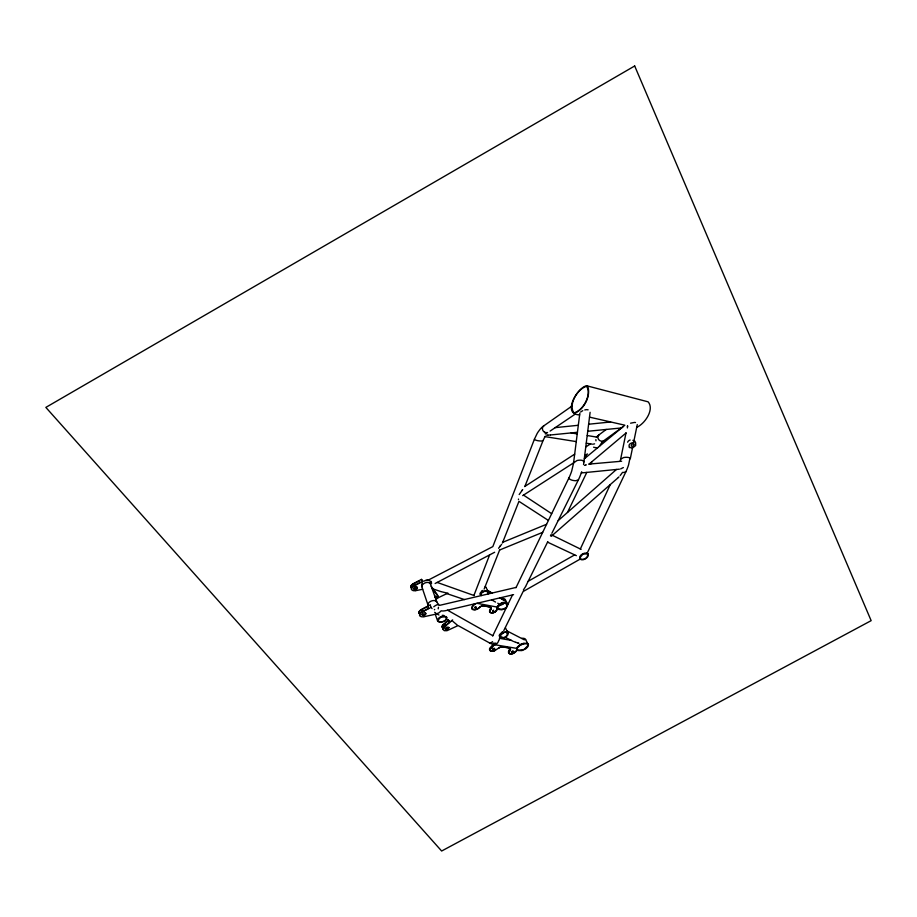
<?xml version="1.0" encoding="UTF-8"?>
<svg xmlns="http://www.w3.org/2000/svg" width="917" height="917" viewBox="0 0 917 917"><rect width="100%" height="100%" fill="white"/><g stroke="black" fill="none" stroke-linecap="round" stroke-linejoin="round"><path stroke-width="1.38" d="M542.692 426.646A19.486 15.646 -27.5 0 0 540.124 429.259L538.073 432.022A32.852 26.238 -27.8 0 0 537.098 433.603L534.439 439.174L535.173 439.919A15.715 12.712 -27.3 0 0 540.422 440.962A9.72 7.852 -27.1 0 0 541.408 441.054L543.07 440.55L524.799 486.595M627.549 425.912L627.503 426.669L627.56 425.82M627.503 426.726L627.388 427.941M448.849 627.778L447.244 629.257L445.249 628.913M583.556 464.61L590.112 412.306M569.033 477.723L569.216 477.333A63.09 50.504 -24.6 0 0 571.738 470.88L573.515 463.383L579.853 413.131M492.544 649.282L494.492 648.365M494.733 648.789L492.807 649.694M573.583 462.879L576.976 460.552A10.568 8.299 -27.6 0 1 580.725 460.185L581.011 460.208A6.751 5.307 -27.8 0 1 583.086 460.724M628.477 465.32L629.99 458.076A3.072 2.384 -29.9 0 0 629.394 457.743A7.645 5.926 -29.7 0 0 627.492 457.342A12.081 9.353 -29.6 0 0 623.526 457.594L620.637 459.211L626.036 432.79M586.593 385.759C577.217 387.433 561.571 414.702 579.636 414.862M511.399 652.021L513.279 651.104M513.509 651.54L511.675 652.423M633.876 441.146L637.269 424.571M630.288 458.775L632.478 448.046L635.653 445.536L635.641 442.602M620.614 459.337L620.144 461.354M517.314 648.101L520.799 644.525L526.312 643.608A3.255 2.361 -21.8 0 1 527.607 644.536A3.164 2.292 -21.8 0 1 527.768 645.717L524.26 649.419L518.793 650.348A3.221 2.327 -21.6 0 1 517.28 648.101M438.486 607.283L438.257 608.303A3.817 2.866 -18.9 0 0 438.257 608.831M628.374 465.63L627.171 468.805A66.941 52.957 -27.4 0 1 625.818 471.877L587.293 552.94M473.906 595.465L489.552 555.06M534.439 439.151L492.83 546.601L428.537 579.968M484.142 589.069L499.685 549.891M502.401 543.059L518.953 501.347L548.423 520.455M543.093 440.515L544.973 436.618M508.614 651.288L509.634 648.938A2.075 1.502 -21.2 0 0 509.749 648.537M435.472 614.493A3.198 2.396 -18.7 0 0 435.564 615.101L437.707 621.21L439.518 622.356L444.974 621.027L446.636 619.124L446.625 617.336M580.335 548.985L610.252 484.635M584.633 458.534L586.513 454.545M446.568 619.284L449.513 620.843M492.704 635.951L512.5 594.927M515.984 587.694L568.998 477.791L569.388 478.972L571.245 479.923A15.635 12.276 -27.7 0 0 572.942 480.416L574.638 480.657A8.861 6.946 -27.4 0 0 575.968 480.691L578.409 479.809L551.896 533.224M567.485 512.454L586.8 472.404M590.892 463.922L592.004 461.618M625.818 471.877L623.629 472.45A11.199 8.677 -29.8 0 1 622.379 472.404M578.478 479.671L578.742 479.121A71.664 57.335 -24.7 0 0 581.687 471.751M499.135 639.974L499.834 637.212M503.731 630.713L523.103 591.557L580.06 559.164C583.67 561.743 591.007 556.069 587.212 552.836M525.647 586.41L547.816 541.626M525.556 586.605L523.378 590.021M599.431 446.27L601.139 443.53A16.38 12.838 -29.8 0 1 601.483 443.083L602.137 442.292M519.194 494.527L522.254 490.194M550.475 535.734L551.197 534.451M621.967 473.172L620.179 475.545M498.561 548.286L500.063 546.314M501.599 544.377L500.258 546.085M522.701 489.586L521.968 490.572M497.713 608.533C514.632 613.118 503.96 592.863 497.644 608.407M499.914 546.498L500.395 545.913M474.364 603.89L472.381 606.263A3.473 2.591 -20.3 0 0 472.14 606.596A2.636 1.972 -20.3 0 0 471.865 608.258L472.129 608.808M475.82 603.638C467.429 608.808 476.164 612.407 480.107 606.802A4.172 3.106 -20.6 0 1 484.05 605.759L489.873 606.928A2.74 2.04 -20.9 0 1 490.469 607.123M497.289 608.773L495.398 611.754L492.612 613.049L495.169 612.075L497.725 609.278L501.92 609.839L506.516 607.306M500.063 634.025L502.837 631.71M493.163 644.376L490.251 647.666A3.909 2.831 -20.6 0 0 489.976 648.01A2.705 1.96 -20.6 0 0 489.609 649.729L489.93 650.382M494.08 645.018L490.882 648.617A2.361 1.719 -20.6 0 0 490.962 651.196L494.274 650.921L498.676 648.09A4.723 3.427 -20.9 0 1 502.825 646.84M515.079 652.136L517.154 649.866M517.005 649.66A3.381 2.442 -21.6 0 0 517.222 649.958C515.801 652.468 511.491 655.368 508.981 653.351M481.116 591.832L481.78 591.213M618.975 476.863L618.287 477.551M474.754 607.352L475.946 606.871M476.267 607.845L475.144 608.28M617.932 477.883L551.232 536.342M492.509 610.733L493.564 610.286M493.896 611.272L492.945 611.662M558.235 520.569L616.476 469.458M580.656 411.974L582.776 410.656M481.792 591.201L482.8 590.41M589.069 464.094L625.99 433.03M448.413 620.236L443.324 624.5A3.278 2.442 -18.9 0 0 442.074 627.113M443.404 624.752L448.654 620.362M444.126 626.769L449.456 622.322L448.745 620.419M444.218 627.033L452.677 619.949M584.37 458.752L624.867 425.201L589.516 417.132M542.933 426.451L571.692 406.265M603.856 440.687L603.409 441.043A10.844 8.517 -29.7 0 0 602.148 442.303M526.14 648.56L521.865 650.6L518.025 650.508A3.748 2.705 -21.6 0 1 517.222 649.958M501.565 632.696L502.401 632.054M596.382 437.214A19.097 15.016 -29.7 0 1 599.168 434.738L606.252 429.454M622.918 426.829L604.016 440.561A2.877 2.281 -29.7 0 1 601.988 441.18A4.642 3.668 -29.7 0 1 600.131 440.733L599.707 440.515A6.385 5.055 -29.8 0 1 598.067 438.28L597.999 438.062A4.608 3.645 -29.7 0 1 597.999 436.503L598.698 435.162A2.35 1.857 -29.6 0 1 599.168 434.738M494.653 552.263L435.128 583.51M477.47 608.808L480.221 606.836A3.92 2.923 -20.6 0 1 483.855 605.873L489.689 607.043A2.189 1.628 -20.9 0 1 490.916 608.842L489.93 611.123A2.327 1.731 -21 0 0 489.919 612.247L489.667 611.696M544.045 425.603L543.047 426.623A4.482 3.622 -27.4 0 0 542.474 429.145A5.846 4.734 -27.5 0 0 544.228 431.93L544.434 432.067M623.365 467.544L620.614 468.931M550.131 431.07L575.532 413.911M524.868 486.434L574.684 454.133M585.825 446.923L590.514 443.874M522.713 495.627L573.583 462.867M584.748 455.68L587.465 453.938M545.145 433.752L547.059 432.732M451.978 620.408L451.405 620.706M528.203 581.263L574.672 554.888M413.097 583.774L421.488 579.395L422.485 580.61M413.177 584.003L419.229 580.839L419.826 582.627L413.75 585.803M413.819 586.02L422.496 581.493M421.316 609.518L430.451 604.75M421.396 609.771L427.803 606.424L428.468 608.429L422.038 611.788M422.118 612.04L431.036 607.386L432.067 608.59M500.327 637.647L504.361 637.613L507.926 634.885L508.098 633.338L505.473 627.858M448.734 627.388L447.634 627.916A5.319 3.955 -18.9 0 1 445.834 628.489A4.86 3.611 -18.9 0 1 445.181 628.581L446.877 627.079L448.803 627.526A1.983 1.479 -18.9 0 1 445.696 628.913M437.592 598.033L447.943 593.116M502.699 542.314L546.578 524.272M499.524 550.051L542.692 532.33M630.587 423.195L634.438 422.439A5.525 4.344 -31.3 0 1 635.504 422.554M423.413 581.183A1.421 1.089 -18.3 0 0 424.502 580.897A5.513 4.207 -18.4 0 1 425.201 580.599L428.331 580.255A4.883 3.725 -18.4 0 1 429.786 580.908L430.245 581.309A4.562 3.485 -18.4 0 1 430.554 584.507M594.594 443.839L593.253 444.16M630.162 440.011L630.059 440.045A3.657 2.854 -30.6 0 0 629.337 440.355A3.175 2.476 -30.6 0 0 628.592 440.871A2.957 2.315 -30.6 0 0 627.641 442.223M586.387 464.85L585.424 465.16M585.298 465.206L584.656 465.389M636.696 427.333C645.19 423.631 654.635 409.097 648.101 401.829L586.857 385.816A2.911 2.373 -30.8 0 1 587.659 386.217C591.419 395.915 583.51 410.495 573.71 413.498M632.432 448.058L629.268 447.301M584.759 409.945L585.78 409.739A6.66 5.353 -29.8 0 1 586.777 409.658L588.118 409.83M434.91 596.577L435.117 596.531A4.849 3.679 -18.7 0 0 435.449 596.428M433.752 606.79A11.405 8.54 -18.8 0 1 437.375 604.624L439.656 605.346L516.122 587.407M445.043 610.791L513.577 594.674M423.952 616.728L436.985 613.92M519.274 645.522L519.607 645.442A7.359 5.353 -21.7 0 0 523.412 643.596M416.983 588.256L414.977 588.657A4.711 3.599 -17.8 0 1 413.991 588.771M415.63 590.686L422.68 589.264M501.244 598.537L501.725 598.48A4.952 3.691 -21.5 0 1 504.396 598.847A3.611 2.694 -21.5 0 1 505.382 599.787M444.149 610.94L442.028 610.963M555.198 427.643L578.329 425.282M588.634 424.227L610.619 421.98M550.624 434.956L577.446 432.297M587.763 431.277L621.566 427.93M581.286 472.954L619.388 469.172M588.932 464.105L621.646 461.217M550.292 434.99L547.953 435.117M427.643 580.002L426.474 580.186A5.811 4.425 -18.4 0 0 425.637 580.427M547.758 435.128L545.947 435.082M442.303 615.307L443.966 615.49M586.318 386.355C577.263 389.221 568.127 404.603 573.893 412.914C583.556 410.564 591.889 393.966 586.616 386.412M446.98 593.047L440.939 591.614M502.803 646.875L509.015 647.803A2.384 1.731 -21.2 0 1 510.414 649.798L509.313 652.136A2.029 1.467 -21.2 0 0 509.795 653.741M544.56 436.549L576.266 441.604M586.284 443.209L592.233 444.149M571.153 432.927L577.24 433.913M587.235 435.541L596.531 437.054M442.957 629.36L444.275 630.678L446.992 630.69L458.087 625.577L489.495 642.92A19.097 13.996 -21.2 0 0 494.756 644.731L516.363 648.319L516.936 649.523L517.291 647.127L519.973 644.651L523.79 643.207L527.034 643.436A3.485 2.522 -21.8 0 1 528.077 644.307L525.647 639.573M499.925 638.392L511.377 640.398M476.909 603.294L496.395 606.951L497.197 608.601L497.45 606.24L499.88 603.89L503.399 602.607L506.448 602.939A3.611 2.682 -21.6 0 1 507.456 603.844M518.965 643.253L517.945 642.977M517.91 642.966L515.87 642.347M490.985 651.23L490.091 650.657M515.663 642.278L513.956 641.648M433.133 588.966L440.63 591.499M446.877 593.62L464.449 599.58M437.191 582.433L474.238 595.58M547.552 542.153L576.369 555.679M552.401 535.31L581.126 549.375M505.152 637.281L513.153 641.292M497.725 603.214L498.412 603.569M489.495 642.92L491.237 642.553A6.763 4.952 -20.5 0 0 492.567 641.648M506.918 630.873L524.386 639.871M435.781 600.944L436.607 601.586A2.671 2.017 -18.6 0 1 436.882 602.068L430.405 583.98A2.591 1.983 -18.4 0 0 430.142 583.487L429.328 582.857M438.704 604.486L437.191 602.687M495.558 602.079L491.65 599.833M438.945 615.009L436.652 613.737L438.704 612.98A8.906 6.694 -18.5 0 0 439.656 612.235A14.661 11.038 -18.4 0 0 441.123 610.825M447.553 610.195L492.819 635.71M436.286 613.53L435.758 613.198M487.466 590.365L492.051 593.081M500.074 597.85L504.591 600.52M487.557 590.548L491.89 593.116M499.914 597.884L505.256 601.048M457.308 625.119L452.838 621.336M493.862 644.548L490.721 648.548A3.209 2.327 -20.6 0 0 490.114 649.523M523.504 495.111L551.679 513.703M632.879 440.309C640.628 443.106 625.898 441.169 629.681 447.645M435.162 612.751L435.128 612.728A6.579 4.94 -18.8 0 1 434.681 612.281M580.06 559.164L579.831 558.9M588.049 553.914C585.814 551.484 579.017 554.453 579.613 558.499M431.277 586.444L437.191 594.468A2.373 1.8 -18.7 0 1 437.363 594.801L437.936 596.348A2.43 1.845 -18.7 0 0 437.741 595.993L431.827 587.969M490.033 612.441C495.191 614.287 487.317 612.865 491.18 608.945A2.315 1.719 -20.9 0 0 490.641 607.18M488.199 591.901C485.219 588.256 479.591 594.331 480.21 594.617M430.967 581.298L431.609 583.304M508.007 633.131C505.45 629.864 498.825 635.183 499.364 636.283M487.741 592.118C486.182 589.975 480.233 592.05 481.024 595.167M505.416 599.844L507.479 603.913A3.53 2.625 -21.6 0 1 507.697 604.876M486.079 587.488L488.257 592.004A3.06 2.292 -20.9 0 1 487.97 593.952M508.866 653.145L508.568 652.491A2.522 1.823 -21.2 0 1 508.626 651.288M428.205 605.621L422.003 587.247M446.751 617.68L446.728 617.611A2.98 2.224 -18.9 0 0 446.522 617.233C443.771 614.677 437.329 617.038 437.592 620.981M428.033 605.174L428.01 604.108A4.058 3.06 -18.5 0 1 429.294 602.251L430.233 601.575A5.926 4.459 -18.5 0 1 433.168 600.601L433.466 600.566A4.425 3.336 -18.5 0 1 435.793 600.944M421.488 579.395L421.935 580.702M430.543 605.919L431.036 607.386M518.529 499.605L518.449 499.066M595.97 440.859L595.878 439.598M427.792 579.991A7.714 5.88 -18.4 0 1 428.778 579.98M508.855 653.156A2.281 1.651 -21.2 0 1 508.935 652.021L509.944 649.66A2.109 1.525 -21.2 0 0 510.001 648.606M521.796 638.347A5.261 3.817 -21.8 0 1 524.604 638.587A3.485 2.522 -21.8 0 1 525.624 639.504M418.84 612.934A3.794 2.854 -18 0 1 421.373 609.656M444.287 626.322A1.994 1.479 -18.9 0 1 446.235 624.855M438.085 596.314A3.209 2.43 -18.6 0 1 435.919 599.248M422.061 614.482A2.029 1.525 -18 0 1 425.247 613.06M422.611 615.215A1.353 1.009 -18 0 1 422.072 614.699A1.398 1.055 -18 0 0 422.531 614.963M444.183 626.827A3.301 2.442 -18.9 0 0 442.865 629.383A3.404 2.522 -18.9 0 1 444.252 627.068M487.821 592.199A2.682 2.017 -20.9 0 1 487.546 593.929M410.805 587.086A3.622 2.762 -17.8 0 1 413.154 583.888M481.345 595.603A2.407 1.811 -20.8 0 1 481.093 595.305M489.655 611.696A2.464 1.834 -21 0 1 489.678 610.516L490.549 608.223A2.086 1.559 -20.9 0 0 490.652 607.833M415.986 586.811A2.212 1.685 -17.8 0 1 414.553 587.281M494.756 644.72A1.158 0.837 -20.7 0 0 495.169 644.72L496.464 644.078A7.565 5.525 -20.6 0 0 498.676 640.559M434.841 596.382A1.765 1.341 -18.6 0 1 435.724 596.508A1.284 0.974 -18.6 0 1 436.194 596.978M413.922 588.852A1.318 0.997 -17.8 0 0 414.335 589.161A1.754 1.341 -17.8 0 0 417.373 587.705M411.424 589.127A3.657 2.785 -17.8 0 1 413.796 585.917M411.515 589.344A3.645 2.774 -17.8 0 1 413.865 586.123M547.564 432.503A3.863 3.118 -27.4 0 1 546.303 432.618A4.78 3.863 -27.5 0 1 544.434 432.056M419.539 615.204A3.828 2.866 -18 0 1 422.095 611.926M419.619 615.467A3.828 2.866 -18 0 1 422.175 612.178M499.261 635.641A3.198 2.338 -21.1 0 1 499.662 634.587M413.258 585.906A1.949 1.479 -17.8 0 1 415.573 584.897M421.293 612.201A2.052 1.536 -18 0 1 424.262 610.711M498.71 648.113A4.574 3.313 -20.9 0 1 502.218 646.932A3.118 2.258 -20.9 0 1 502.596 646.989L508.809 647.918A2.235 1.628 -21.2 0 1 509.772 648.308M413.945 588.393A1.754 1.341 -17.8 0 1 417.224 587.281M528.375 644.296A4.906 3.553 -21.8 0 1 526.014 648.411M425.35 612.946A1.353 1.02 -18.1 0 1 425.832 613.427A2.04 1.525 -18 0 1 422.634 614.826M480.072 593.907A3.439 2.579 -20.8 0 1 480.393 592.806M442.808 628.065A2.556 1.903 -18.8 0 1 442.246 627.343L442.166 627.09A3.404 2.522 -18.9 0 1 443.45 624.798M446.063 616.522A3.886 2.9 -18.8 0 1 446.545 617.152M495.937 643.138A6.304 4.608 -20.8 0 1 493.094 643.081M485.253 586.685A2.82 2.121 -20.9 0 1 486.033 587.373M419.608 613.725A2.831 2.121 -17.9 0 1 419.058 613.014M410.873 587.316A3.634 2.774 -17.8 0 1 413.223 584.106M434.406 609.782A2.762 2.063 -18.6 0 1 434.669 609.438M423.906 616.591A3.84 2.877 -18 0 1 419.665 615.639M415.596 590.559A3.714 2.831 -17.8 0 1 411.55 589.516M411.595 588.095A2.831 2.166 -17.7 0 1 411.08 587.396M477.276 608.67A3.679 2.751 -20.3 0 1 472.06 609.186M425.855 613.656A2.04 1.536 -18 0 1 422.714 615.089M436.251 597.242A1.582 1.192 -18.6 0 1 435.69 598.171M593.586 447.221A12.907 10.213 -29.6 0 0 596.875 447.702A6.385 5.044 -29.3 0 0 597.781 447.645M514.861 652.067A3.955 2.866 -21.3 0 1 509.898 653.81M495.444 650.073A4.149 3.015 -20.6 0 1 491.191 651.185M429.385 582.776A4.998 3.806 -18.4 0 0 423.975 583.476L422.187 584.977A3.175 2.419 -18.3 0 0 421.82 585.952L421.854 586.788L421.625 585.505A6.075 4.631 -18.4 0 1 422.382 582.845M418.897 613.049A3.817 2.866 -18 0 1 421.453 609.897M435.793 596.554A4.814 3.645 -18.7 0 1 434.99 596.795M583.063 460.747A2.946 2.315 -27.9 0 1 583.82 461.354L583.934 461.629A1.33 1.043 -28 0 1 583.969 461.916M445.605 629.039A1.272 0.94 -18.9 0 1 445.215 628.753M417.327 587.465A1.903 1.456 -17.8 0 1 414.346 588.829M414.255 588.932A1.364 1.032 -17.8 0 1 413.785 588.519M493.472 610.447A1.226 0.917 -21 0 1 492.612 610.825M504.361 602.847A5.559 4.149 -21.4 0 1 503.456 603.753M503.387 603.707A5.972 4.459 -21.4 0 1 498.309 605.621M475.831 607.043A1.238 0.928 -20.3 0 1 474.674 607.444M435.999 596.898A3.347 2.533 -18.6 0 1 435.22 597.448M493.919 648.319A1.479 1.077 -20.6 0 1 493.128 648.709M512.672 651.07A1.49 1.077 -21.3 0 1 511.892 651.448M500.074 636.157C509.875 642.794 509.336 624.385 500.074 636.111M580.037 557.605L580.335 558.625A2.636 1.972 -25.5 0 0 580.748 559.015C583.556 560.413 588.725 557.502 587.522 554.177A2.682 2.006 -25.7 0 0 587.144 553.822L582.914 554.132L580.037 557.605M438.062 620.098L438.051 620.224A2.682 1.994 -18.7 0 0 438.143 620.752C440.137 623.594 445.639 621.554 446.281 618.425A2.762 2.052 -18.9 0 0 445.135 616.832L440.859 617.152L438.062 620.098M634.679 65.978L45.85 407.4L441.639 851.022L871.15 620.649L634.679 65.978M633.865 444.034A1.651 1.295 -30.6 0 0 631.458 446.166A1.651 1.295 -30.6 0 0 633.853 444.08"/></g></svg>
